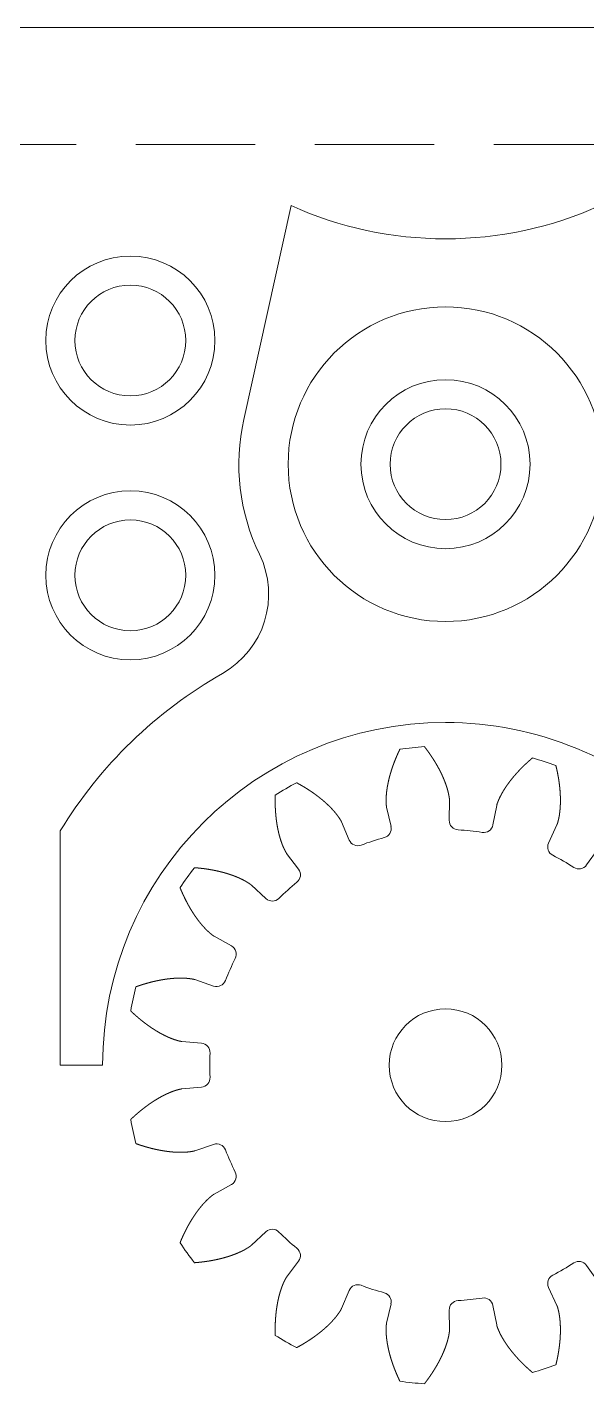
# Model space of a CAD drawing. Header units: millimetres. Extents: x 25 to 635, y 25 to 330.
# Drawn here: x 111.8 to 141.6, y 257.2 to 330.2 of the extents above; entities that cross this region are included whole.
import ezdxf

# ---------------------------------------------------------------- set-up
doc = ezdxf.new("R2010")
doc.units = ezdxf.units.MM
doc.header["$MEASUREMENT"] = 0
doc.linetypes.add('HIDDEN', pattern=[0.375, 0.25, -0.125])
doc.layers.get('0').update_dxf_attribs({"lineweight": 0})
for name, color, linetype, lineweight in [('Bounding Box', 7, 'Continuous', 0), ('Safe Area', 7, 'HIDDEN', 0), ('Single Set', 7, 'Continuous', 0)]:
    doc.layers.add(name, color=color, linetype=linetype, lineweight=lineweight)

# ---------------------------------------------------------------- blocks, each defined once
blk = doc.blocks.new('*U2')
at = {"layer": 'Single Set', "color": 3}
for p, q in [((-18.055, -2.962), (-18.04, -1.906)), ((-15.526, -2.17), (-15.731, -3.207)), ((-21.386, -2.258), (-21.152, -3.288)), ((-23.375, -4.01), (-23.791, -3.039)), ((-12.769, -4.169), (-12.326, -3.21)), ((-26.705, -4.721), (-26.072, -5.567)), ((-10.136, -4.474), (-10.745, -5.338)), ((-27.809, -7.131), (-28.584, -6.413)), ((-30.561, -9.135), (-29.639, -9.65)), ((-30.59, -11.786), (-31.59, -11.445)), ((-32.289, -14.736), (-31.237, -14.831)), ((-31.237, -17.169), (-32.289, -17.264)), ((-31.59, -20.555), (-30.59, -20.214)), ((-29.639, -22.35), (-30.561, -22.865)), ((-28.584, -25.587), (-27.809, -24.869)), ((-26.072, -26.433), (-26.705, -27.279)), ((-10.745, -26.662), (-10.136, -27.526)), ((-23.791, -28.961), (-23.375, -27.99)), ((-12.326, -28.79), (-12.769, -27.831)), ((-21.152, -28.712), (-21.386, -29.742)), ((-18.04, -30.094), (-18.055, -29.038)), ((-15.731, -28.793), (-15.526, -29.83))]:
    blk.add_line(p, q, dxfattribs=at)
at = {"layer": 'Single Set', "color": 2}
blk.add_lwpolyline([(-18.251, 2.25, -0.414214), (-0.001, -16), (2.25, -16), (2.25, -3.52, 0.127339), (-6.381, 4.86, -0.394984), (-8.351, 11.203, 0.168875), (-7.511, 18.379), (-10.033, 29.766, -0.106253), (-18.25, 28, -0.106253), (-26.468, 29.766), (-28.99, 18.379, 0.168875), (-28.15, 11.203, -0.394984), (-30.12, 4.86, 0.127339), (-38.75, -3.52), (-38.751, -16), (-36.5, -16, -0.414211)], format="xyb", close=True, dxfattribs=at)
at = {"layer": 'Single Set', "color": 3}
for centre in [(-35.023, 22.584), (-18.25, 16), (-35.023, 10.084)]:
    blk.add_circle(centre, 4.5, dxfattribs=at)
at = {"layer": 'Single Set', "color": 1}
for centre, radius in [((-35.023, 22.584), 2.95), ((-18.25, 16), 2.95), ((-35.023, 10.084), 2.95), ((-18.251, -16), 3)]:
    blk.add_circle(centre, radius, dxfattribs=at)
at = {"layer": 'Single Set', "color": 5}
blk.add_circle((-18.25, 16), 8.375, dxfattribs=at)
at = {"layer": 'Single Set', "color": 3}
for centre, radius, start, end in [((-18.251, -16), 17, 93.78773, 98.21227), ((-18.251, -16), 17, 69.78773, 74.21227), ((-18.251, -16), 17, 117.78773, 122.21227), ((-21.64, -3.399), 0.5, 285.0534, 12.81033), ((-17.555, -2.969), 0.5, 179.18967, 266.9466), ((-18.251, -16), 12.549, 81.0534, 86.9466), ((-16.221, -3.11), 0.5, 261.0534, 348.81033), ((-22.916, -3.813), 0.5, 203.18967, 290.9466), ((-18.251, -16), 12.549, 105.0534, 110.9466), ((-12.315, -4.379), 0.5, 155.18967, 242.9466), ((-18.251, -16), 12.549, 57.0534, 62.9466), ((-18.251, -16), 17, 141.78773, 146.21227), ((-26.472, -5.867), 0.5, 309.0534, 36.81033), ((-11.154, -5.049), 0.5, 237.0534, 324.81033), ((-18.251, -16), 12.549, 129.0534, 134.9466), ((-27.469, -6.764), 0.5, 227.18967, 314.9466), ((-29.883, -10.087), 0.5, 333.0534, 60.81033), ((-18.251, -16), 12.549, 153.0534, 158.9466), ((-30.429, -11.312), 0.5, 251.18967, 338.9466), ((-18.251, -16), 17, 165.78773, 170.21227), ((-31.282, -15.329), 0.5, 357.0534, 84.81033), ((-18.251, -16), 12.549, 177.0534, 182.9466), ((-31.282, -16.671), 0.5, 275.18967, 2.9466), ((-18.251, -16), 17, 189.78773, 194.21227), ((-30.429, -20.688), 0.5, 21.0534, 108.81033), ((-18.251, -16), 12.549, 201.0534, 206.9466), ((-29.883, -21.913), 0.5, 299.18967, 26.9466), ((-27.469, -25.236), 0.5, 45.0534, 132.81033), ((-18.251, -16), 17, 213.78773, 218.21227), ((-18.251, -16), 12.549, 225.0534, 230.9466), ((-26.472, -26.133), 0.5, 323.18967, 50.9466), ((-18.251, -16), 12.549, 297.0534, 302.9466), ((-11.154, -26.951), 0.5, 35.18967, 122.9466), ((-22.916, -28.187), 0.5, 69.0534, 156.81033), ((-18.251, -16), 12.549, 249.0534, 254.9466), ((-12.315, -27.621), 0.5, 117.0534, 204.81033), ((-21.64, -28.601), 0.5, 347.18967, 74.9466), ((-18.251, -16), 12.549, 273.0534, 278.9466), ((-16.221, -28.89), 0.5, 11.18967, 98.9466), ((-17.555, -29.031), 0.5, 93.0534, 180.81033), ((-18.251, -16), 17, 237.78773, 242.21227), ((-18.251, -16), 17, 285.78773, 290.21227), ((-18.251, -16), 17, 261.78773, 266.21227)]:
    blk.add_arc(centre, radius, start, end, dxfattribs=at)
for points in [[(-20.679, 0.826), (-20.683, 0.817), (-20.691, 0.799), (-20.704, 0.773), (-20.721, 0.738), (-20.741, 0.694), (-20.762, 0.65), (-20.782, 0.606), (-20.801, 0.562), (-20.821, 0.518), (-20.84, 0.474), (-20.859, 0.43), (-20.877, 0.385), (-20.896, 0.341), (-20.914, 0.297), (-20.932, 0.253), (-20.949, 0.209), (-20.967, 0.164), (-20.984, 0.12), (-21, 0.076), (-21.017, 0.031), (-21.033, -0.013), (-21.049, -0.057), (-21.064, -0.102), (-21.08, -0.146), (-21.095, -0.191), (-21.109, -0.235), (-21.124, -0.279), (-21.138, -0.324), (-21.151, -0.368), (-21.165, -0.413), (-21.178, -0.457), (-21.191, -0.502), (-21.204, -0.546), (-21.216, -0.591), (-21.228, -0.635), (-21.239, -0.679), (-21.25, -0.724), (-21.261, -0.768), (-21.272, -0.813), (-21.282, -0.857), (-21.292, -0.902), (-21.302, -0.946), (-21.311, -0.99), (-21.32, -1.035), (-21.328, -1.079), (-21.336, -1.123), (-21.344, -1.168), (-21.352, -1.212), (-21.359, -1.256), (-21.365, -1.301), (-21.372, -1.345), (-21.378, -1.389), (-21.383, -1.433), (-21.388, -1.477), (-21.392, -1.521), (-21.397, -1.565), (-21.4, -1.609), (-21.404, -1.653), (-21.407, -1.697), (-21.409, -1.741), (-21.411, -1.784), (-21.412, -1.828), (-21.412, -1.871), (-21.412, -1.915), (-21.412, -1.958), (-21.411, -2.001), (-21.409, -2.045), (-21.408, -2.088), (-21.405, -2.131), (-21.401, -2.173), (-21.396, -2.207), (-21.392, -2.233), (-21.388, -2.249), (-21.386, -2.258)], [(-18.04, -1.906), (-18.04, -1.898), (-18.04, -1.88), (-18.041, -1.855), (-18.044, -1.82), (-18.048, -1.778), (-18.055, -1.735), (-18.062, -1.693), (-18.07, -1.65), (-18.078, -1.608), (-18.086, -1.565), (-18.095, -1.523), (-18.105, -1.48), (-18.115, -1.438), (-18.126, -1.395), (-18.137, -1.353), (-18.149, -1.311), (-18.161, -1.269), (-18.174, -1.226), (-18.188, -1.184), (-18.201, -1.142), (-18.215, -1.1), (-18.23, -1.058), (-18.245, -1.016), (-18.26, -0.974), (-18.276, -0.932), (-18.292, -0.89), (-18.308, -0.849), (-18.325, -0.807), (-18.342, -0.765), (-18.36, -0.724), (-18.378, -0.682), (-18.396, -0.641), (-18.414, -0.599), (-18.433, -0.558), (-18.453, -0.516), (-18.472, -0.475), (-18.492, -0.434), (-18.512, -0.393), (-18.533, -0.352), (-18.554, -0.311), (-18.575, -0.27), (-18.597, -0.229), (-18.618, -0.188), (-18.641, -0.147), (-18.663, -0.107), (-18.686, -0.066), (-18.709, -0.026), (-18.732, 0.015), (-18.756, 0.055), (-18.779, 0.096), (-18.804, 0.136), (-18.828, 0.176), (-18.853, 0.216), (-18.878, 0.256), (-18.903, 0.296), (-18.929, 0.336), (-18.954, 0.376), (-18.981, 0.415), (-19.007, 0.455), (-19.034, 0.495), (-19.06, 0.534), (-19.088, 0.574), (-19.115, 0.613), (-19.143, 0.652), (-19.171, 0.691), (-19.199, 0.73), (-19.227, 0.769), (-19.256, 0.808), (-19.285, 0.847), (-19.314, 0.886), (-19.338, 0.917), (-19.356, 0.94), (-19.368, 0.955), (-19.374, 0.963)], [(-13.625, 0.359), (-13.633, 0.352), (-13.648, 0.34), (-13.67, 0.321), (-13.699, 0.296), (-13.736, 0.264), (-13.772, 0.232), (-13.808, 0.2), (-13.844, 0.168), (-13.88, 0.135), (-13.916, 0.103), (-13.951, 0.07), (-13.986, 0.037), (-14.021, 0.004), (-14.055, -0.029), (-14.089, -0.062), (-14.123, -0.095), (-14.157, -0.128), (-14.191, -0.162), (-14.224, -0.196), (-14.257, -0.23), (-14.29, -0.263), (-14.322, -0.298), (-14.355, -0.332), (-14.387, -0.366), (-14.418, -0.401), (-14.45, -0.435), (-14.481, -0.47), (-14.512, -0.505), (-14.543, -0.54), (-14.573, -0.575), (-14.603, -0.61), (-14.633, -0.646), (-14.663, -0.681), (-14.692, -0.717), (-14.721, -0.753), (-14.749, -0.788), (-14.778, -0.824), (-14.806, -0.861), (-14.834, -0.897), (-14.861, -0.933), (-14.888, -0.97), (-14.915, -1.006), (-14.941, -1.043), (-14.968, -1.08), (-14.993, -1.117), (-15.019, -1.154), (-15.044, -1.192), (-15.069, -1.229), (-15.093, -1.267), (-15.117, -1.304), (-15.141, -1.342), (-15.164, -1.38), (-15.187, -1.418), (-15.21, -1.457), (-15.232, -1.495), (-15.253, -1.533), (-15.275, -1.572), (-15.296, -1.611), (-15.316, -1.65), (-15.336, -1.689), (-15.356, -1.728), (-15.374, -1.767), (-15.392, -1.807), (-15.41, -1.847), (-15.427, -1.886), (-15.444, -1.926), (-15.46, -1.966), (-15.476, -2.006), (-15.491, -2.047), (-15.505, -2.087), (-15.514, -2.12), (-15.52, -2.145), (-15.524, -2.162), (-15.526, -2.17)], [(-12.326, -3.21), (-12.323, -3.202), (-12.316, -3.187), (-12.306, -3.163), (-12.294, -3.131), (-12.281, -3.09), (-12.27, -3.048), (-12.259, -3.006), (-12.249, -2.964), (-12.239, -2.922), (-12.229, -2.88), (-12.22, -2.838), (-12.211, -2.795), (-12.203, -2.752), (-12.196, -2.709), (-12.189, -2.666), (-12.183, -2.622), (-12.177, -2.578), (-12.172, -2.535), (-12.167, -2.491), (-12.162, -2.447), (-12.158, -2.403), (-12.154, -2.358), (-12.151, -2.314), (-12.147, -2.269), (-12.145, -2.225), (-12.143, -2.18), (-12.141, -2.135), (-12.139, -2.09), (-12.138, -2.045), (-12.137, -2), (-12.136, -1.955), (-12.136, -1.909), (-12.136, -1.864), (-12.137, -1.818), (-12.137, -1.773), (-12.139, -1.727), (-12.14, -1.681), (-12.142, -1.636), (-12.144, -1.59), (-12.146, -1.544), (-12.149, -1.498), (-12.152, -1.452), (-12.155, -1.406), (-12.159, -1.359), (-12.163, -1.313), (-12.167, -1.267), (-12.172, -1.22), (-12.177, -1.174), (-12.182, -1.127), (-12.187, -1.081), (-12.193, -1.034), (-12.199, -0.988), (-12.205, -0.941), (-12.212, -0.894), (-12.218, -0.847), (-12.226, -0.801), (-12.233, -0.754), (-12.241, -0.707), (-12.249, -0.66), (-12.257, -0.613), (-12.265, -0.566), (-12.274, -0.519), (-12.283, -0.472), (-12.293, -0.425), (-12.302, -0.377), (-12.312, -0.33), (-12.322, -0.283), (-12.333, -0.236), (-12.343, -0.189), (-12.354, -0.141), (-12.363, -0.104), (-12.37, -0.075), (-12.375, -0.056), (-12.377, -0.047)], [(-23.791, -3.039), (-23.794, -3.031), (-23.801, -3.016), (-23.813, -2.992), (-23.829, -2.962), (-23.851, -2.925), (-23.874, -2.889), (-23.898, -2.853), (-23.922, -2.817), (-23.947, -2.782), (-23.972, -2.746), (-23.997, -2.711), (-24.023, -2.676), (-24.049, -2.642), (-24.077, -2.607), (-24.104, -2.573), (-24.132, -2.539), (-24.161, -2.506), (-24.19, -2.473), (-24.219, -2.44), (-24.249, -2.407), (-24.279, -2.374), (-24.309, -2.341), (-24.34, -2.309), (-24.371, -2.277), (-24.402, -2.245), (-24.434, -2.213), (-24.466, -2.182), (-24.498, -2.151), (-24.531, -2.12), (-24.564, -2.089), (-24.597, -2.058), (-24.631, -2.028), (-24.664, -1.997), (-24.699, -1.967), (-24.733, -1.937), (-24.768, -1.908), (-24.803, -1.878), (-24.838, -1.849), (-24.873, -1.82), (-24.909, -1.791), (-24.945, -1.762), (-24.981, -1.733), (-25.018, -1.705), (-25.055, -1.677), (-25.092, -1.649), (-25.129, -1.621), (-25.166, -1.593), (-25.204, -1.566), (-25.242, -1.538), (-25.28, -1.511), (-25.319, -1.484), (-25.358, -1.457), (-25.396, -1.431), (-25.436, -1.404), (-25.475, -1.378), (-25.514, -1.352), (-25.554, -1.326), (-25.594, -1.301), (-25.634, -1.275), (-25.675, -1.25), (-25.716, -1.225), (-25.756, -1.2), (-25.797, -1.175), (-25.839, -1.15), (-25.88, -1.126), (-25.922, -1.102), (-25.964, -1.078), (-26.006, -1.054), (-26.048, -1.03), (-26.09, -1.007), (-26.124, -0.988), (-26.15, -0.974), (-26.167, -0.965), (-26.176, -0.96)], [(-27.312, -1.617), (-27.313, -1.626), (-27.313, -1.646), (-27.314, -1.675), (-27.315, -1.714), (-27.316, -1.762), (-27.317, -1.811), (-27.317, -1.859), (-27.317, -1.907), (-27.317, -1.956), (-27.317, -2.004), (-27.316, -2.052), (-27.315, -2.1), (-27.314, -2.147), (-27.312, -2.195), (-27.311, -2.243), (-27.309, -2.29), (-27.306, -2.338), (-27.304, -2.385), (-27.301, -2.433), (-27.298, -2.48), (-27.295, -2.527), (-27.291, -2.574), (-27.287, -2.621), (-27.283, -2.668), (-27.279, -2.714), (-27.274, -2.761), (-27.269, -2.807), (-27.264, -2.853), (-27.259, -2.9), (-27.253, -2.946), (-27.247, -2.992), (-27.24, -3.038), (-27.234, -3.083), (-27.227, -3.129), (-27.22, -3.174), (-27.212, -3.22), (-27.204, -3.265), (-27.196, -3.31), (-27.188, -3.355), (-27.179, -3.399), (-27.17, -3.444), (-27.161, -3.489), (-27.151, -3.533), (-27.141, -3.577), (-27.131, -3.621), (-27.121, -3.665), (-27.11, -3.708), (-27.098, -3.752), (-27.087, -3.795), (-27.075, -3.838), (-27.063, -3.881), (-27.05, -3.924), (-27.037, -3.966), (-27.024, -4.009), (-27.01, -4.051), (-26.996, -4.093), (-26.981, -4.134), (-26.967, -4.176), (-26.952, -4.217), (-26.936, -4.258), (-26.92, -4.299), (-26.903, -4.339), (-26.886, -4.379), (-26.868, -4.419), (-26.85, -4.458), (-26.831, -4.497), (-26.812, -4.536), (-26.793, -4.575), (-26.774, -4.613), (-26.753, -4.65), (-26.734, -4.679), (-26.72, -4.701), (-26.71, -4.714), (-26.705, -4.721)], [(-28.584, -6.413), (-28.59, -6.407), (-28.603, -6.396), (-28.622, -6.379), (-28.649, -6.358), (-28.684, -6.333), (-28.72, -6.31), (-28.757, -6.287), (-28.794, -6.264), (-28.831, -6.241), (-28.868, -6.219), (-28.905, -6.197), (-28.943, -6.176), (-28.982, -6.155), (-29.02, -6.135), (-29.059, -6.115), (-29.099, -6.096), (-29.139, -6.077), (-29.178, -6.058), (-29.219, -6.04), (-29.259, -6.021), (-29.3, -6.004), (-29.341, -5.986), (-29.382, -5.969), (-29.423, -5.953), (-29.465, -5.936), (-29.507, -5.92), (-29.549, -5.905), (-29.591, -5.889), (-29.633, -5.874), (-29.676, -5.859), (-29.719, -5.845), (-29.762, -5.831), (-29.805, -5.817), (-29.849, -5.803), (-29.892, -5.79), (-29.936, -5.777), (-29.98, -5.764), (-30.024, -5.751), (-30.068, -5.739), (-30.113, -5.727), (-30.157, -5.716), (-30.202, -5.704), (-30.247, -5.693), (-30.292, -5.682), (-30.337, -5.672), (-30.383, -5.662), (-30.428, -5.652), (-30.474, -5.642), (-30.52, -5.632), (-30.566, -5.623), (-30.612, -5.614), (-30.658, -5.605), (-30.704, -5.597), (-30.751, -5.589), (-30.798, -5.581), (-30.844, -5.573), (-30.891, -5.566), (-30.938, -5.558), (-30.985, -5.552), (-31.032, -5.545), (-31.08, -5.538), (-31.127, -5.532), (-31.175, -5.526), (-31.222, -5.521), (-31.27, -5.515), (-31.318, -5.51), (-31.366, -5.505), (-31.414, -5.5), (-31.463, -5.496), (-31.511, -5.492), (-31.55, -5.489), (-31.579, -5.486), (-31.598, -5.485), (-31.608, -5.484)], [(-32.379, -6.546), (-32.376, -6.555), (-32.368, -6.573), (-32.357, -6.6), (-32.342, -6.636), (-32.323, -6.681), (-32.304, -6.725), (-32.285, -6.769), (-32.265, -6.813), (-32.245, -6.857), (-32.226, -6.901), (-32.205, -6.945), (-32.185, -6.988), (-32.165, -7.031), (-32.144, -7.074), (-32.123, -7.117), (-32.102, -7.16), (-32.08, -7.202), (-32.059, -7.245), (-32.037, -7.287), (-32.015, -7.329), (-31.993, -7.37), (-31.971, -7.412), (-31.948, -7.453), (-31.925, -7.494), (-31.902, -7.535), (-31.879, -7.576), (-31.856, -7.616), (-31.832, -7.656), (-31.808, -7.696), (-31.784, -7.736), (-31.76, -7.775), (-31.736, -7.815), (-31.711, -7.854), (-31.686, -7.893), (-31.661, -7.931), (-31.636, -7.97), (-31.61, -8.008), (-31.584, -8.046), (-31.559, -8.083), (-31.532, -8.121), (-31.506, -8.158), (-31.479, -8.194), (-31.453, -8.231), (-31.426, -8.267), (-31.398, -8.303), (-31.371, -8.339), (-31.343, -8.374), (-31.315, -8.41), (-31.287, -8.444), (-31.259, -8.479), (-31.23, -8.513), (-31.201, -8.547), (-31.172, -8.581), (-31.142, -8.614), (-31.113, -8.647), (-31.083, -8.679), (-31.053, -8.711), (-31.022, -8.743), (-30.992, -8.775), (-30.961, -8.806), (-30.93, -8.836), (-30.898, -8.866), (-30.866, -8.896), (-30.833, -8.925), (-30.801, -8.953), (-30.768, -8.982), (-30.735, -9.01), (-30.702, -9.037), (-30.668, -9.064), (-30.634, -9.089), (-30.605, -9.109), (-30.584, -9.122), (-30.569, -9.131), (-30.561, -9.135)], [(-31.59, -11.445), (-31.598, -11.442), (-31.614, -11.437), (-31.639, -11.43), (-31.672, -11.421), (-31.714, -11.413), (-31.757, -11.406), (-31.799, -11.4), (-31.842, -11.394), (-31.885, -11.388), (-31.928, -11.383), (-31.971, -11.379), (-32.015, -11.374), (-32.058, -11.371), (-32.102, -11.368), (-32.146, -11.366), (-32.189, -11.364), (-32.233, -11.363), (-32.278, -11.362), (-32.322, -11.362), (-32.366, -11.362), (-32.41, -11.362), (-32.455, -11.363), (-32.499, -11.364), (-32.544, -11.366), (-32.589, -11.368), (-32.633, -11.37), (-32.678, -11.373), (-32.723, -11.376), (-32.768, -11.379), (-32.813, -11.383), (-32.858, -11.387), (-32.903, -11.392), (-32.948, -11.397), (-32.993, -11.402), (-33.039, -11.408), (-33.084, -11.413), (-33.129, -11.42), (-33.175, -11.426), (-33.22, -11.433), (-33.266, -11.44), (-33.311, -11.448), (-33.357, -11.456), (-33.402, -11.464), (-33.448, -11.472), (-33.493, -11.481), (-33.539, -11.49), (-33.585, -11.499), (-33.63, -11.509), (-33.676, -11.519), (-33.722, -11.529), (-33.768, -11.54), (-33.813, -11.551), (-33.859, -11.562), (-33.905, -11.573), (-33.951, -11.585), (-33.996, -11.597), (-34.042, -11.609), (-34.088, -11.622), (-34.134, -11.635), (-34.18, -11.648), (-34.226, -11.661), (-34.272, -11.675), (-34.317, -11.689), (-34.363, -11.703), (-34.409, -11.717), (-34.455, -11.732), (-34.501, -11.747), (-34.547, -11.762), (-34.593, -11.778), (-34.639, -11.794), (-34.675, -11.807), (-34.703, -11.816), (-34.721, -11.823), (-34.73, -11.826)], [(-35.003, -13.11), (-34.996, -13.117), (-34.982, -13.13), (-34.961, -13.15), (-34.933, -13.177), (-34.897, -13.21), (-34.862, -13.243), (-34.826, -13.276), (-34.79, -13.308), (-34.754, -13.34), (-34.718, -13.372), (-34.682, -13.404), (-34.646, -13.435), (-34.609, -13.466), (-34.573, -13.497), (-34.536, -13.528), (-34.5, -13.558), (-34.463, -13.588), (-34.426, -13.618), (-34.389, -13.648), (-34.352, -13.677), (-34.315, -13.706), (-34.278, -13.735), (-34.24, -13.763), (-34.203, -13.792), (-34.165, -13.819), (-34.127, -13.847), (-34.09, -13.875), (-34.052, -13.902), (-34.014, -13.929), (-33.975, -13.955), (-33.937, -13.981), (-33.899, -14.007), (-33.861, -14.033), (-33.822, -14.058), (-33.783, -14.083), (-33.745, -14.108), (-33.706, -14.133), (-33.667, -14.157), (-33.628, -14.18), (-33.589, -14.204), (-33.55, -14.227), (-33.511, -14.25), (-33.471, -14.272), (-33.432, -14.295), (-33.392, -14.316), (-33.353, -14.338), (-33.313, -14.359), (-33.273, -14.38), (-33.233, -14.4), (-33.193, -14.42), (-33.153, -14.44), (-33.113, -14.459), (-33.073, -14.478), (-33.032, -14.496), (-32.992, -14.514), (-32.951, -14.531), (-32.911, -14.549), (-32.87, -14.566), (-32.829, -14.582), (-32.788, -14.598), (-32.747, -14.613), (-32.706, -14.627), (-32.665, -14.641), (-32.623, -14.654), (-32.582, -14.667), (-32.54, -14.68), (-32.499, -14.692), (-32.457, -14.704), (-32.416, -14.714), (-32.374, -14.724), (-32.34, -14.73), (-32.315, -14.733), (-32.298, -14.735), (-32.289, -14.736)], [(-32.289, -17.264), (-32.298, -17.265), (-32.315, -17.267), (-32.34, -17.27), (-32.374, -17.276), (-32.416, -17.286), (-32.457, -17.296), (-32.499, -17.308), (-32.54, -17.32), (-32.582, -17.333), (-32.623, -17.346), (-32.665, -17.359), (-32.706, -17.373), (-32.747, -17.387), (-32.788, -17.402), (-32.829, -17.418), (-32.87, -17.434), (-32.911, -17.451), (-32.951, -17.469), (-32.992, -17.486), (-33.032, -17.504), (-33.073, -17.522), (-33.113, -17.541), (-33.153, -17.56), (-33.193, -17.58), (-33.233, -17.6), (-33.273, -17.62), (-33.313, -17.641), (-33.353, -17.662), (-33.392, -17.684), (-33.432, -17.705), (-33.471, -17.728), (-33.511, -17.75), (-33.55, -17.773), (-33.589, -17.796), (-33.628, -17.82), (-33.667, -17.843), (-33.706, -17.867), (-33.745, -17.892), (-33.783, -17.917), (-33.822, -17.942), (-33.861, -17.967), (-33.899, -17.993), (-33.937, -18.019), (-33.975, -18.045), (-34.014, -18.071), (-34.052, -18.098), (-34.09, -18.125), (-34.127, -18.153), (-34.165, -18.181), (-34.203, -18.208), (-34.24, -18.237), (-34.278, -18.265), (-34.315, -18.294), (-34.352, -18.323), (-34.389, -18.352), (-34.426, -18.382), (-34.463, -18.412), (-34.5, -18.442), (-34.536, -18.472), (-34.573, -18.503), (-34.609, -18.534), (-34.646, -18.565), (-34.682, -18.596), (-34.718, -18.628), (-34.754, -18.66), (-34.79, -18.692), (-34.826, -18.724), (-34.862, -18.757), (-34.897, -18.79), (-34.933, -18.823), (-34.961, -18.85), (-34.982, -18.87), (-34.996, -18.883), (-35.003, -18.89)], [(-34.73, -20.174), (-34.721, -20.177), (-34.703, -20.184), (-34.675, -20.193), (-34.639, -20.206), (-34.593, -20.222), (-34.547, -20.238), (-34.501, -20.253), (-34.455, -20.268), (-34.409, -20.283), (-34.363, -20.297), (-34.317, -20.311), (-34.272, -20.325), (-34.226, -20.339), (-34.18, -20.352), (-34.134, -20.365), (-34.088, -20.378), (-34.042, -20.391), (-33.996, -20.403), (-33.951, -20.415), (-33.905, -20.427), (-33.859, -20.438), (-33.813, -20.449), (-33.768, -20.46), (-33.722, -20.471), (-33.676, -20.481), (-33.63, -20.491), (-33.585, -20.501), (-33.539, -20.51), (-33.493, -20.519), (-33.448, -20.528), (-33.402, -20.536), (-33.357, -20.544), (-33.311, -20.552), (-33.266, -20.56), (-33.22, -20.567), (-33.175, -20.574), (-33.129, -20.58), (-33.084, -20.587), (-33.039, -20.592), (-32.993, -20.598), (-32.948, -20.603), (-32.903, -20.608), (-32.858, -20.613), (-32.813, -20.617), (-32.768, -20.621), (-32.723, -20.624), (-32.678, -20.627), (-32.633, -20.63), (-32.589, -20.632), (-32.544, -20.634), (-32.499, -20.636), (-32.455, -20.637), (-32.41, -20.638), (-32.366, -20.638), (-32.322, -20.638), (-32.278, -20.638), (-32.233, -20.637), (-32.189, -20.636), (-32.146, -20.634), (-32.102, -20.632), (-32.058, -20.629), (-32.015, -20.626), (-31.971, -20.621), (-31.928, -20.617), (-31.885, -20.612), (-31.842, -20.606), (-31.799, -20.6), (-31.757, -20.594), (-31.714, -20.587), (-31.672, -20.579), (-31.639, -20.57), (-31.614, -20.563), (-31.598, -20.558), (-31.59, -20.555)], [(-30.561, -22.865), (-30.569, -22.869), (-30.584, -22.878), (-30.605, -22.891), (-30.634, -22.911), (-30.668, -22.936), (-30.702, -22.963), (-30.735, -22.99), (-30.768, -23.018), (-30.801, -23.047), (-30.833, -23.075), (-30.866, -23.104), (-30.898, -23.134), (-30.93, -23.164), (-30.961, -23.194), (-30.992, -23.225), (-31.022, -23.257), (-31.053, -23.289), (-31.083, -23.321), (-31.113, -23.353), (-31.142, -23.386), (-31.172, -23.419), (-31.201, -23.453), (-31.23, -23.487), (-31.259, -23.521), (-31.287, -23.556), (-31.315, -23.59), (-31.343, -23.626), (-31.371, -23.661), (-31.398, -23.697), (-31.426, -23.733), (-31.453, -23.769), (-31.479, -23.806), (-31.506, -23.842), (-31.532, -23.879), (-31.559, -23.917), (-31.584, -23.954), (-31.61, -23.992), (-31.636, -24.03), (-31.661, -24.069), (-31.686, -24.107), (-31.711, -24.146), (-31.736, -24.185), (-31.76, -24.225), (-31.784, -24.264), (-31.808, -24.304), (-31.832, -24.344), (-31.856, -24.384), (-31.879, -24.424), (-31.902, -24.465), (-31.925, -24.506), (-31.948, -24.547), (-31.971, -24.588), (-31.993, -24.63), (-32.015, -24.671), (-32.037, -24.713), (-32.059, -24.755), (-32.08, -24.798), (-32.102, -24.84), (-32.123, -24.883), (-32.144, -24.926), (-32.165, -24.969), (-32.185, -25.012), (-32.205, -25.055), (-32.226, -25.099), (-32.245, -25.143), (-32.265, -25.187), (-32.285, -25.231), (-32.304, -25.275), (-32.323, -25.319), (-32.342, -25.364), (-32.357, -25.4), (-32.368, -25.427), (-32.376, -25.445), (-32.379, -25.454)], [(-31.608, -26.516), (-31.598, -26.515), (-31.579, -26.514), (-31.55, -26.511), (-31.511, -26.508), (-31.463, -26.504), (-31.414, -26.5), (-31.366, -26.495), (-31.318, -26.49), (-31.27, -26.485), (-31.222, -26.479), (-31.175, -26.474), (-31.127, -26.468), (-31.08, -26.462), (-31.032, -26.455), (-30.985, -26.448), (-30.938, -26.442), (-30.891, -26.434), (-30.844, -26.427), (-30.798, -26.419), (-30.751, -26.411), (-30.704, -26.403), (-30.658, -26.395), (-30.612, -26.386), (-30.566, -26.377), (-30.52, -26.368), (-30.474, -26.358), (-30.428, -26.348), (-30.383, -26.338), (-30.337, -26.328), (-30.292, -26.318), (-30.247, -26.307), (-30.202, -26.296), (-30.157, -26.284), (-30.113, -26.273), (-30.068, -26.261), (-30.024, -26.249), (-29.98, -26.236), (-29.936, -26.223), (-29.892, -26.21), (-29.849, -26.197), (-29.805, -26.183), (-29.762, -26.169), (-29.719, -26.155), (-29.676, -26.141), (-29.633, -26.126), (-29.591, -26.111), (-29.549, -26.095), (-29.507, -26.08), (-29.465, -26.064), (-29.423, -26.047), (-29.382, -26.031), (-29.341, -26.014), (-29.3, -25.996), (-29.259, -25.979), (-29.219, -25.96), (-29.178, -25.942), (-29.139, -25.923), (-29.099, -25.904), (-29.059, -25.885), (-29.02, -25.865), (-28.982, -25.845), (-28.943, -25.824), (-28.905, -25.803), (-28.868, -25.781), (-28.831, -25.759), (-28.794, -25.736), (-28.757, -25.713), (-28.72, -25.69), (-28.684, -25.667), (-28.649, -25.642), (-28.622, -25.621), (-28.603, -25.604), (-28.59, -25.593), (-28.584, -25.587)], [(-26.705, -27.279), (-26.71, -27.286), (-26.72, -27.299), (-26.734, -27.321), (-26.753, -27.35), (-26.774, -27.387), (-26.793, -27.425), (-26.812, -27.464), (-26.831, -27.503), (-26.85, -27.542), (-26.868, -27.581), (-26.886, -27.621), (-26.903, -27.661), (-26.92, -27.701), (-26.936, -27.742), (-26.952, -27.783), (-26.967, -27.824), (-26.981, -27.866), (-26.996, -27.907), (-27.01, -27.949), (-27.024, -27.991), (-27.037, -28.034), (-27.05, -28.076), (-27.063, -28.119), (-27.075, -28.162), (-27.087, -28.205), (-27.098, -28.248), (-27.11, -28.292), (-27.121, -28.335), (-27.131, -28.379), (-27.141, -28.423), (-27.151, -28.467), (-27.161, -28.511), (-27.17, -28.556), (-27.179, -28.601), (-27.188, -28.645), (-27.196, -28.69), (-27.204, -28.735), (-27.212, -28.78), (-27.22, -28.826), (-27.227, -28.871), (-27.234, -28.917), (-27.24, -28.962), (-27.247, -29.008), (-27.253, -29.054), (-27.259, -29.1), (-27.264, -29.147), (-27.269, -29.193), (-27.274, -29.239), (-27.279, -29.286), (-27.283, -29.332), (-27.287, -29.379), (-27.291, -29.426), (-27.295, -29.473), (-27.298, -29.52), (-27.301, -29.567), (-27.304, -29.615), (-27.306, -29.662), (-27.309, -29.71), (-27.311, -29.757), (-27.312, -29.805), (-27.314, -29.853), (-27.315, -29.9), (-27.316, -29.948), (-27.317, -29.996), (-27.317, -30.044), (-27.317, -30.093), (-27.317, -30.141), (-27.317, -30.189), (-27.316, -30.238), (-27.315, -30.286), (-27.314, -30.325), (-27.313, -30.354), (-27.313, -30.374), (-27.312, -30.383)], [(-26.176, -31.04), (-26.167, -31.035), (-26.15, -31.026), (-26.124, -31.012), (-26.09, -30.993), (-26.048, -30.97), (-26.006, -30.946), (-25.964, -30.922), (-25.922, -30.898), (-25.88, -30.874), (-25.839, -30.85), (-25.797, -30.825), (-25.756, -30.8), (-25.716, -30.775), (-25.675, -30.75), (-25.634, -30.725), (-25.594, -30.699), (-25.554, -30.674), (-25.514, -30.648), (-25.475, -30.622), (-25.436, -30.596), (-25.396, -30.569), (-25.358, -30.543), (-25.319, -30.516), (-25.28, -30.489), (-25.242, -30.462), (-25.204, -30.434), (-25.166, -30.407), (-25.129, -30.379), (-25.092, -30.351), (-25.055, -30.323), (-25.018, -30.295), (-24.981, -30.267), (-24.945, -30.238), (-24.909, -30.209), (-24.873, -30.18), (-24.838, -30.151), (-24.803, -30.122), (-24.768, -30.092), (-24.733, -30.063), (-24.699, -30.033), (-24.664, -30.003), (-24.631, -29.972), (-24.597, -29.942), (-24.564, -29.911), (-24.531, -29.88), (-24.498, -29.849), (-24.466, -29.818), (-24.434, -29.787), (-24.402, -29.755), (-24.371, -29.723), (-24.34, -29.691), (-24.309, -29.659), (-24.279, -29.626), (-24.249, -29.593), (-24.219, -29.56), (-24.19, -29.527), (-24.161, -29.494), (-24.132, -29.461), (-24.104, -29.427), (-24.077, -29.393), (-24.049, -29.358), (-24.023, -29.324), (-23.997, -29.289), (-23.972, -29.254), (-23.947, -29.218), (-23.922, -29.183), (-23.898, -29.147), (-23.874, -29.111), (-23.851, -29.075), (-23.829, -29.038), (-23.813, -29.008), (-23.801, -28.984), (-23.794, -28.969), (-23.791, -28.961)], [(-12.377, -31.953), (-12.375, -31.944), (-12.37, -31.925), (-12.363, -31.896), (-12.354, -31.859), (-12.343, -31.811), (-12.333, -31.764), (-12.322, -31.717), (-12.312, -31.67), (-12.302, -31.623), (-12.293, -31.575), (-12.283, -31.528), (-12.274, -31.481), (-12.265, -31.434), (-12.257, -31.387), (-12.249, -31.34), (-12.241, -31.293), (-12.233, -31.246), (-12.226, -31.199), (-12.218, -31.153), (-12.212, -31.106), (-12.205, -31.059), (-12.199, -31.012), (-12.193, -30.966), (-12.187, -30.919), (-12.182, -30.873), (-12.177, -30.826), (-12.172, -30.78), (-12.167, -30.733), (-12.163, -30.687), (-12.159, -30.641), (-12.155, -30.594), (-12.152, -30.548), (-12.149, -30.502), (-12.146, -30.456), (-12.144, -30.41), (-12.142, -30.364), (-12.14, -30.319), (-12.139, -30.273), (-12.137, -30.227), (-12.137, -30.182), (-12.136, -30.136), (-12.136, -30.091), (-12.136, -30.045), (-12.137, -30), (-12.138, -29.955), (-12.139, -29.91), (-12.141, -29.865), (-12.143, -29.82), (-12.145, -29.775), (-12.147, -29.731), (-12.151, -29.686), (-12.154, -29.642), (-12.158, -29.597), (-12.162, -29.553), (-12.167, -29.509), (-12.172, -29.465), (-12.177, -29.422), (-12.183, -29.378), (-12.189, -29.334), (-12.196, -29.291), (-12.203, -29.248), (-12.211, -29.205), (-12.22, -29.162), (-12.229, -29.12), (-12.239, -29.078), (-12.249, -29.036), (-12.259, -28.994), (-12.27, -28.952), (-12.281, -28.91), (-12.294, -28.869), (-12.306, -28.837), (-12.316, -28.813), (-12.323, -28.798), (-12.326, -28.79)], [(-21.386, -29.742), (-21.388, -29.751), (-21.392, -29.767), (-21.396, -29.793), (-21.401, -29.827), (-21.405, -29.869), (-21.408, -29.912), (-21.409, -29.955), (-21.411, -29.999), (-21.412, -30.042), (-21.412, -30.085), (-21.412, -30.129), (-21.412, -30.172), (-21.411, -30.216), (-21.409, -30.259), (-21.407, -30.303), (-21.404, -30.347), (-21.4, -30.391), (-21.397, -30.435), (-21.392, -30.479), (-21.388, -30.523), (-21.383, -30.567), (-21.378, -30.611), (-21.372, -30.655), (-21.365, -30.699), (-21.359, -30.744), (-21.352, -30.788), (-21.344, -30.832), (-21.336, -30.877), (-21.328, -30.921), (-21.32, -30.965), (-21.311, -31.01), (-21.302, -31.054), (-21.292, -31.098), (-21.282, -31.143), (-21.272, -31.187), (-21.261, -31.232), (-21.25, -31.276), (-21.239, -31.321), (-21.228, -31.365), (-21.216, -31.409), (-21.204, -31.454), (-21.191, -31.498), (-21.178, -31.543), (-21.165, -31.587), (-21.151, -31.632), (-21.138, -31.676), (-21.124, -31.721), (-21.109, -31.765), (-21.095, -31.809), (-21.08, -31.854), (-21.064, -31.898), (-21.049, -31.943), (-21.033, -31.987), (-21.017, -32.031), (-21, -32.076), (-20.984, -32.12), (-20.967, -32.164), (-20.949, -32.209), (-20.932, -32.253), (-20.914, -32.297), (-20.896, -32.341), (-20.877, -32.385), (-20.859, -32.43), (-20.84, -32.474), (-20.821, -32.518), (-20.801, -32.562), (-20.782, -32.606), (-20.762, -32.65), (-20.741, -32.694), (-20.721, -32.738), (-20.704, -32.773), (-20.691, -32.799), (-20.683, -32.817), (-20.679, -32.826)], [(-15.526, -29.83), (-15.524, -29.838), (-15.52, -29.855), (-15.514, -29.88), (-15.505, -29.913), (-15.491, -29.953), (-15.476, -29.994), (-15.46, -30.034), (-15.444, -30.074), (-15.427, -30.114), (-15.41, -30.153), (-15.392, -30.193), (-15.374, -30.233), (-15.356, -30.272), (-15.336, -30.311), (-15.316, -30.35), (-15.296, -30.389), (-15.275, -30.428), (-15.253, -30.467), (-15.232, -30.505), (-15.21, -30.543), (-15.187, -30.582), (-15.164, -30.62), (-15.141, -30.658), (-15.117, -30.696), (-15.093, -30.733), (-15.069, -30.771), (-15.044, -30.808), (-15.019, -30.846), (-14.993, -30.883), (-14.968, -30.92), (-14.941, -30.957), (-14.915, -30.994), (-14.888, -31.03), (-14.861, -31.067), (-14.834, -31.103), (-14.806, -31.139), (-14.778, -31.176), (-14.749, -31.212), (-14.721, -31.247), (-14.692, -31.283), (-14.663, -31.319), (-14.633, -31.354), (-14.603, -31.39), (-14.573, -31.425), (-14.543, -31.46), (-14.512, -31.495), (-14.481, -31.53), (-14.45, -31.565), (-14.418, -31.599), (-14.387, -31.634), (-14.355, -31.668), (-14.322, -31.702), (-14.29, -31.737), (-14.257, -31.77), (-14.224, -31.804), (-14.191, -31.838), (-14.157, -31.872), (-14.123, -31.905), (-14.089, -31.938), (-14.055, -31.971), (-14.021, -32.004), (-13.986, -32.037), (-13.951, -32.07), (-13.916, -32.103), (-13.88, -32.135), (-13.844, -32.168), (-13.808, -32.2), (-13.772, -32.232), (-13.736, -32.264), (-13.699, -32.296), (-13.67, -32.321), (-13.648, -32.34), (-13.633, -32.352), (-13.625, -32.359)], [(-19.374, -32.963), (-19.368, -32.955), (-19.356, -32.94), (-19.338, -32.917), (-19.314, -32.886), (-19.285, -32.847), (-19.256, -32.808), (-19.227, -32.769), (-19.199, -32.73), (-19.171, -32.691), (-19.143, -32.652), (-19.115, -32.613), (-19.088, -32.574), (-19.06, -32.534), (-19.034, -32.495), (-19.007, -32.455), (-18.981, -32.415), (-18.954, -32.376), (-18.929, -32.336), (-18.903, -32.296), (-18.878, -32.256), (-18.853, -32.216), (-18.828, -32.176), (-18.804, -32.136), (-18.779, -32.096), (-18.756, -32.055), (-18.732, -32.015), (-18.709, -31.974), (-18.686, -31.934), (-18.663, -31.893), (-18.641, -31.853), (-18.618, -31.812), (-18.597, -31.771), (-18.575, -31.73), (-18.554, -31.689), (-18.533, -31.648), (-18.512, -31.607), (-18.492, -31.566), (-18.472, -31.525), (-18.453, -31.484), (-18.433, -31.442), (-18.414, -31.401), (-18.396, -31.359), (-18.378, -31.318), (-18.36, -31.276), (-18.342, -31.235), (-18.325, -31.193), (-18.308, -31.151), (-18.292, -31.11), (-18.276, -31.068), (-18.26, -31.026), (-18.245, -30.984), (-18.23, -30.942), (-18.215, -30.9), (-18.201, -30.858), (-18.188, -30.816), (-18.174, -30.774), (-18.161, -30.731), (-18.149, -30.689), (-18.137, -30.647), (-18.126, -30.605), (-18.115, -30.562), (-18.105, -30.52), (-18.095, -30.477), (-18.086, -30.435), (-18.078, -30.392), (-18.07, -30.35), (-18.062, -30.307), (-18.055, -30.265), (-18.048, -30.222), (-18.044, -30.18), (-18.041, -30.145), (-18.04, -30.12), (-18.04, -30.102), (-18.04, -30.094)]]:
    blk.add_open_spline(points, degree=5, dxfattribs=at)
blk = doc.blocks.new('*U3')
at = {"color": 0, "linetype": 'ByBlock', "lineweight": -2, "transparency": 16777216}
blk.add_blockref('*U2', (81, 0), dxfattribs=at)

msp = doc.modelspace()

# ---------------------------------------------------------------- linework, layer by layer
at = {"layer": 'Bounding Box'}
msp.add_lwpolyline([(25.4, 25.4), (635, 25.4), (635, 330.2), (25.4, 330.2)], close=True, dxfattribs=at)
at = {"layer": 'Safe Area', "ltscale": 25.4}
msp.add_lwpolyline([(628.775, 31.875), (628.775, 323.975), (31.875, 323.975), (31.875, 31.875)], close=True, dxfattribs=at)

# ---------------------------------------------------------------- block references
msp.add_blockref('*U3', (71.333, 290.944))

doc.saveas('drawing.dxf')
